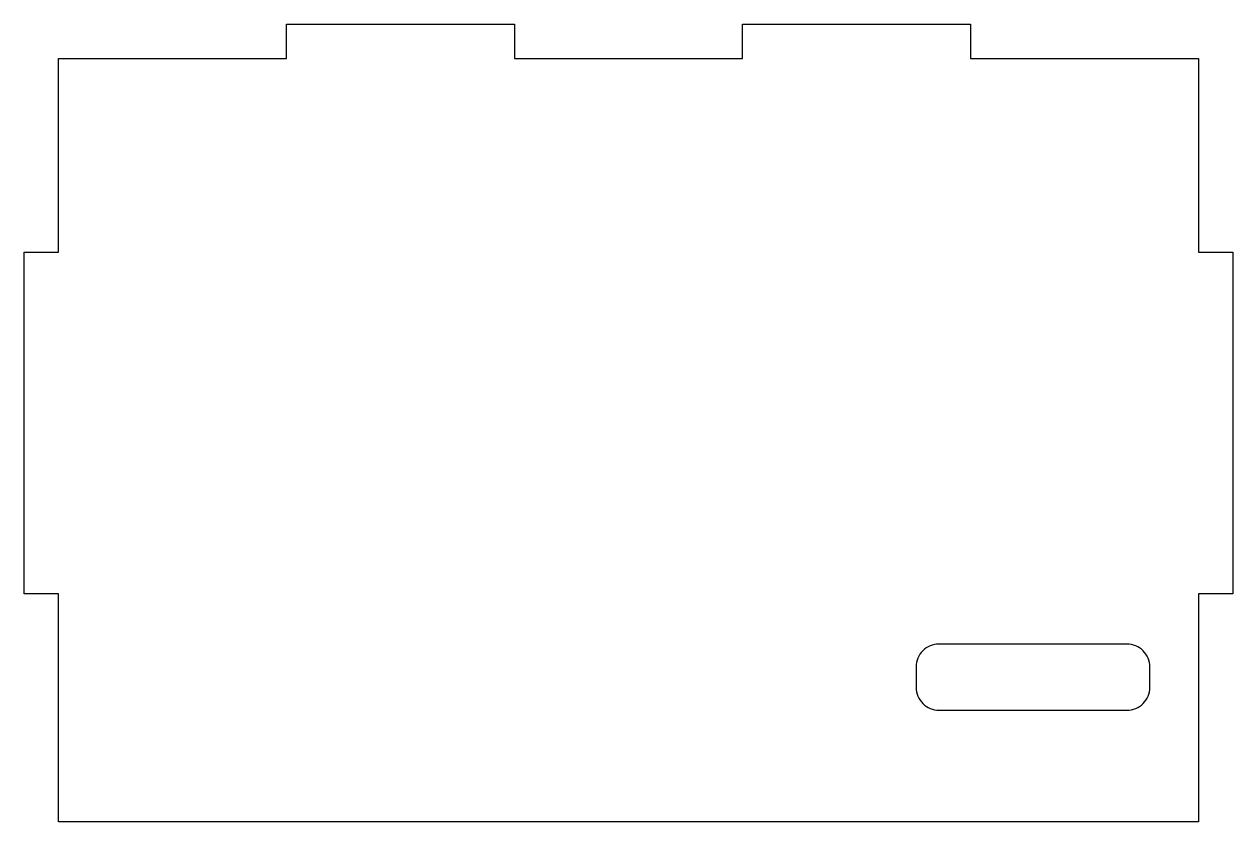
# Model space of a CAD drawing. Header units: millimetres. Extents: x -53 to 53, y -3 to 67.
import ezdxf

# ---------------------------------------------------------------- set-up
doc = ezdxf.new("R2010")
doc.units = ezdxf.units.MM
doc.layers.get('0').update_dxf_attribs({"linetype": 'CONTINUOUS'})

msp = doc.modelspace()

# ---------------------------------------------------------------- linework, layer by layer
msp.add_lwpolyline([(-50, -3), (-50, 17), (-53, 17), (-53, 47), (-50, 47), (-50, 64), (-30, 64), (-30, 67), (-10, 67), (-10, 64), (10, 64), (10, 67), (30, 67), (30, 64), (50, 64), (50, 47), (53, 47), (53, 17), (50, 17), (50, -3)], close=True)
msp.add_lwpolyline([(43.72, 12.6), (27.22, 12.6, 0.414214), (25.23, 10.6), (25.23, 8.8, 0.414214), (27.23, 6.8), (43.72, 6.8, 0.414214), (45.72, 8.8), (45.72, 10.6, 0.414214)], format="xyb", close=True)

doc.saveas('drawing.dxf')
